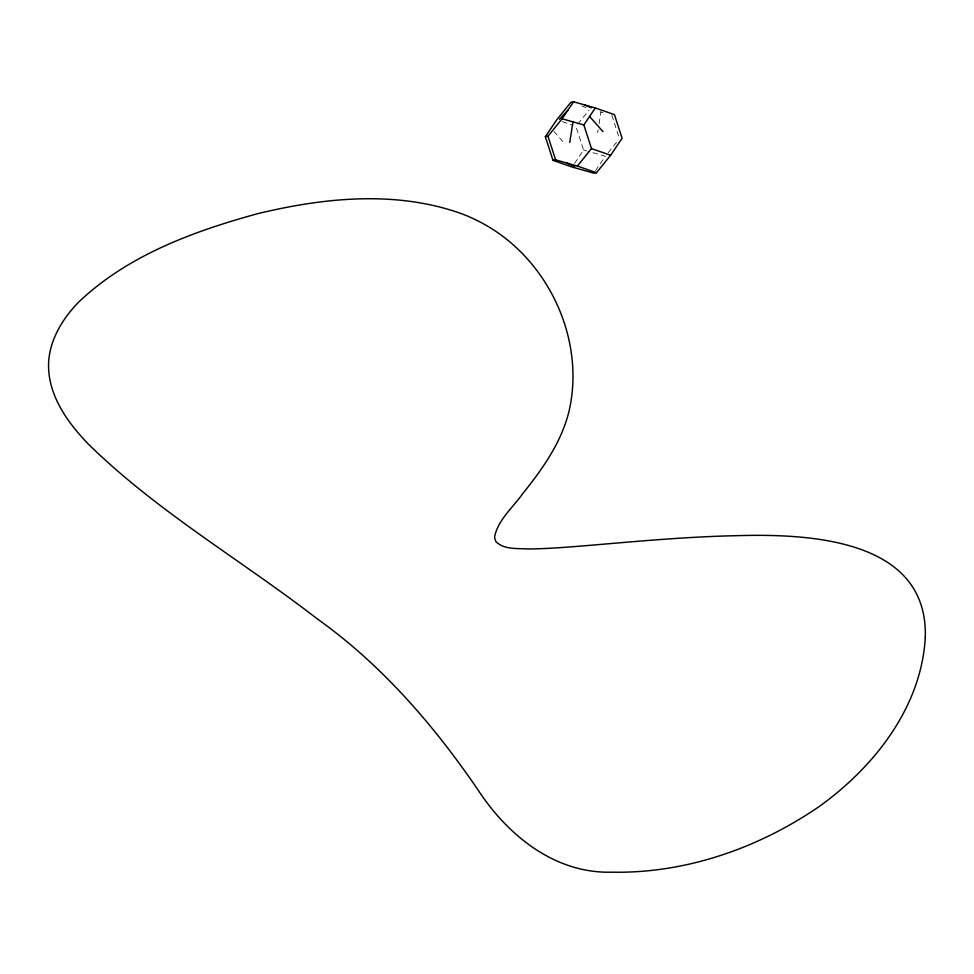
<?xml version="1.0" encoding="UTF-8"?>
<svg xmlns="http://www.w3.org/2000/svg" width="974" height="974" viewBox="0 0 974 974"><rect width="100%" height="100%" fill="white"/><g stroke="black" fill="none" stroke-linecap="round" stroke-linejoin="round"><path stroke-width="0.73" stroke-dasharray="4.87 3.65" d="M597.683 132.574L598.146 129.639M599.071 123.759L600.921 112.022M574.55 163.376L583.572 150.033L575.926 126.389M595.491 170.767L605.329 156.217L587.919 151.262M577.813 124.063L589.1 110.086M608.153 152.723L618.502 139.915M600.203 111.815L603.101 112.631M583.572 150.033L586.47 150.86M581.855 106.069L585.946 107.493M562.278 121.628L573.199 125.439M553.938 131.466L564.457 143.373M611.806 115.115L619.452 138.758"/><path stroke-width="1.46" d="M569.753 142.411L572.98 121.86M545.343 136.701L556.811 119.729L570.934 102.27L573.576 101.783L595.333 107.968L614.448 114.628L622.094 138.271L610.625 155.256L596.502 172.715L593.86 173.202L572.091 167.017L552.989 160.345L545.343 136.701L547.985 136.226L562.108 118.767L573.576 101.783M610.625 155.256L591.51 148.596L583.864 124.952L595.333 107.968M552.989 160.345L555.63 159.87L577.387 166.055L591.51 148.596M559.453 119.242L567.842 110.281M562.108 118.767L583.864 124.952M577.387 166.055L596.502 172.715M584.461 104.875L591.315 107.858M566.515 162.962L574.745 166.53M589.599 116.466L602.979 131.612M547.985 136.226L555.63 159.87M925.3 637.093C921.574 707.148 873.995 767.354 818.793 806.801C758.429 848.135 685.623 873.629 612.037 872.18C554.681 873.8 507.393 835.132 477.637 789.342C433.308 724.583 381.382 664.487 317.098 618.746C241.162 560.026 156.924 511.447 88.147 443.888C66.695 421.62 46.606 393.313 48.7 360.879C50.563 338.222 63.091 318.096 78.638 302.135C127.618 255.395 193.327 231.313 257.526 213.72C323.867 197.661 395.882 190.198 461.433 213.659A145.954 126.376 21.4 0 1 503.802 237.059C555.497 276.567 583.645 346.427 569.206 410.468C561.742 441.904 542.713 468.798 522.77 493.587C512.945 507.6 497.909 519.726 494.524 537.185L495.766 541.471C504.179 550.079 517.754 548.155 528.712 548.995C547.254 548.739 565.736 547.303 584.205 545.817C634.512 541.581 684.819 536.808 735.321 535.712C806.789 533.533 927.991 538.025 925.3 637.093"/></g></svg>
